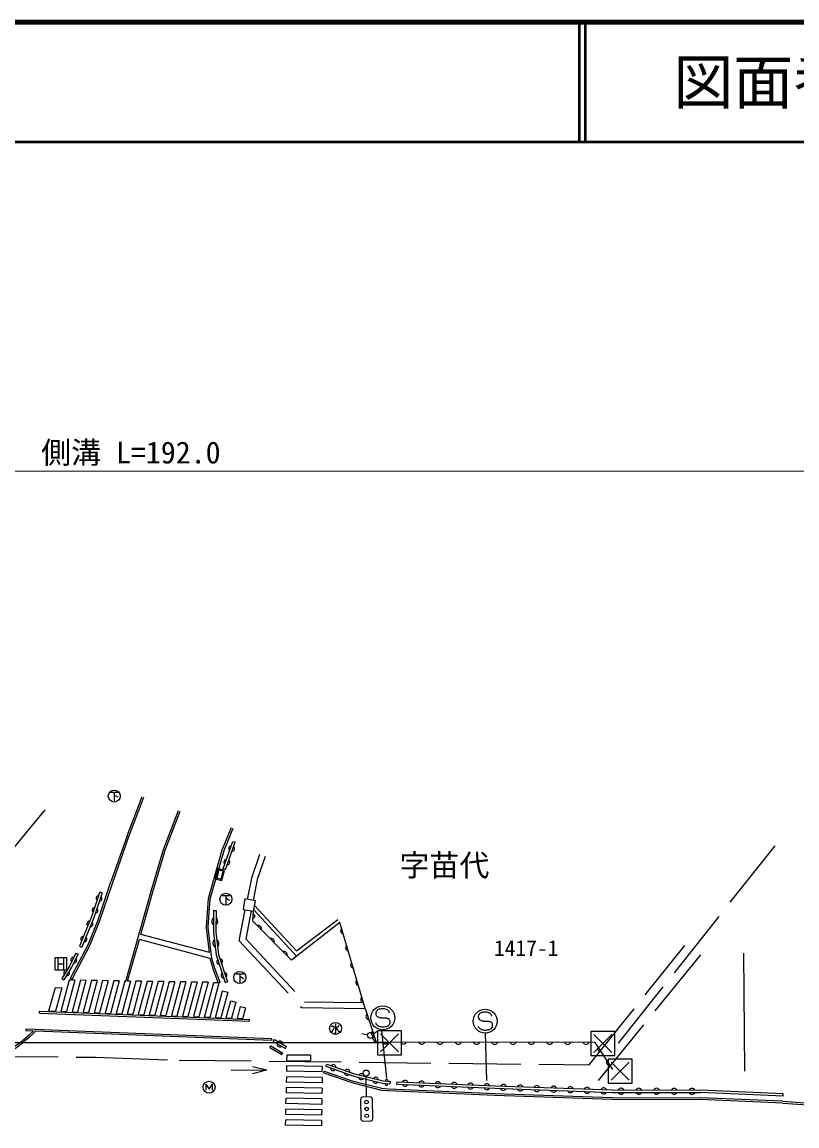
# Model space of a CAD drawing. Units: millimetres, scale not verified. Extents: x 40000 to 680000, y 20000 to 380000.
# Drawn here: x 462256 to 526933, y 287892 to 380000 of the extents above; entities that cross this region are included whole.
import ezdxf
from ezdxf.enums import TextEntityAlignment as Align

# ---------------------------------------------------------------- set-up
doc = ezdxf.new("R2010")
doc.units = ezdxf.units.MM
doc.header["$LTSCALE"] = 1000
doc.linetypes.add('DASHED', pattern=[7.5, 6, -1.5])
for name, color, linetype, lineweight in [('M-BGD', 7, 'Continuous', 25), ('M-BGD-EXST', 7, 'Continuous', 25), ('M-BMK-HTXT', 7, 'Continuous', 13), ('M-STR-HTXT', 7, 'Continuous', 13), ('M-STR-STRC', 7, 'Continuous', 25), ('M-TTL', 2, 'Continuous', 140), ('M-TTL-LINE', 7, 'Continuous', 50)]:
    doc.layers.add(name, color=color, linetype=linetype, lineweight=lineweight)
doc.layers.add('M-TTL-TXT', color=7, linetype='Continuous')
doc.styles.add('ＭＳ ゴシック', font='')
doc.styles.get('ＭＳ ゴシック').set_extended_font_data('MS Gothic')

msp = doc.modelspace()

# ---------------------------------------------------------------- linework, layer by layer
at = {"layer": 'M-BGD'}
for p, q in [((453367, 301178), (464187, 314254)), ((479052, 309362), (479858, 311634)), ((479241, 309295), (480046, 311567)), ((479858, 311634), (480046, 311567)), ((478604, 309360), (478380, 308509)), ((479165, 309212), (478604, 309360)), ((478941, 308361), (479165, 309212)), ((479241, 309295), (479052, 309362)), ((478380, 308509), (478941, 308361)), ((468943, 307348), (468270, 305343)), ((468754, 307412), (468943, 307348)), ((480852, 306833), (480699, 305957)), ((481729, 306680), (480852, 306833)), ((478246, 305875), (478223, 304043)), ((478246, 305875), (478446, 305873)), ((480699, 305957), (481575, 305803)), ((481510, 304968), (481575, 305803)), ((481575, 305803), (481729, 306680)), ((485169, 302047), (481597, 305925)), ((468270, 305343), (467244, 302804)), ((484737, 301710), (481510, 304968)), ((478223, 304043), (478458, 302156)), ((488789, 304872), (484737, 301710)), ((490887, 297696), (488789, 304872)), ((466929, 302222), (466378, 301138)), ((466750, 302313), (466929, 302222)), ((467059, 302879), (467244, 302804)), ((478458, 302156), (479201, 299866)), ((522469, 302321), (522543, 292454)), ((466378, 301138), (465741, 300087)), ((465570, 300191), (465741, 300087)), ((479201, 299866), (479391, 299927)), ((490887, 297696), (491810, 294871)), ((492934, 294837), (447991, 294825)), ((483223, 294938), (483324, 295111)), ((483223, 294938), (484240, 294343)), ((483324, 295111), (484341, 294515)), ((510095, 294846), (491810, 294871)), ((511559, 292590), (510095, 294846)), ((484240, 294343), (484341, 294515)), ((487621, 292865), (487687, 293054)), ((482697, 292543), (479697, 292510)), ((482697, 292543), (481494, 292830)), ((482697, 292543), (481500, 292230)), ((487621, 292865), (489945, 292056)), ((489945, 292056), (492350, 291458)), ((492350, 291458), (492982, 291399)), ((492982, 291399), (493000, 291598)), ((493546, 291382), (493554, 291575)), ((493546, 291382), (501726, 291030)), ((501726, 291030), (511519, 290691)), ((511519, 290891), (518912, 290871)), ((511519, 290691), (518907, 290671)), ((525778, 290375), (518907, 290671)), ((525786, 290574), (518912, 290871)), ((525778, 290375), (525786, 290574))]:
    msp.add_line(p, q, dxfattribs=at)
at = {"layer": 'M-BGD', "linetype": 'DASHED'}
for p, q in [((512041, 294807), (525882, 312230)), ((482071, 310529), (481399, 308579)), ((481399, 308579), (481050, 306799)), ((480382, 303348), (480872, 305926)), ((480382, 303348), (485603, 297762)), ((518873, 302156), (510294, 291621)), ((485603, 297762), (490887, 297696))]:
    msp.add_line(p, q, dxfattribs=at)
for points in [[(482544, 310367), (481883, 308448), (481543, 306713)], [(481365, 305840), (480921, 303504), (485822, 298259), (490741, 298198)], [(436760, 293891), (468393, 293621), (475382, 293386), (509580, 292989), (517575, 302941)]]:
    msp.add_lwpolyline(points, dxfattribs=at)
at = {"layer": 'M-BGD'}
msp.add_lwpolyline([(478870, 308483), (479042, 309138), (478673, 309223), (478502, 308580)], close=True, dxfattribs=at)
for points in [[(468754, 307412), (468082, 305412), (467059, 302879)], [(478446, 305873), (478423, 304054), (478654, 302200), (479391, 299927)], [(481662, 306297), (485157, 302503), (488608, 305111)], [(466750, 302313), (466203, 301235), (465570, 300191)], [(487687, 293054), (490002, 292248), (492384, 291656), (493000, 291598)], [(493554, 291575), (501734, 291230), (511525, 290891)]]:
    msp.add_lwpolyline(points, dxfattribs=at)
for centre, radius, start, end in [((479712, 311046), 209, 86.95855, 233.98427), ((479789, 311019), 209, 266.95761, 53.98539), ((479310, 309910), 209, 86.95855, 233.98427), ((479386, 309883), 209, 266.95761, 53.98539), ((468612, 306903), 178, 80.49747, 242.36451), ((468748, 306856), 179, 260.65649, 62.20731), ((468277, 305903), 178, 80.49726, 242.36634), ((468411, 305853), 179, 260.65649, 62.20731), ((467917, 304742), 248, 91.25472, 224.76521), ((467922, 304745), 248, 271.36758, 44.65227), ((478470, 304956), 386, 126.97568, 231.61756), ((478203, 304966), 381, 306.63771, 51.95652), ((481553, 305385), 140, 261.40224, 89.62912), ((481947, 304326), 291, 343.7466, 105.69394), ((489125, 304192), 282, 134.21548, 258.38384), ((467405, 303475), 248, 91.25299, 224.76694), ((467409, 303475), 248, 271.36811, 44.65194), ((478598, 303132), 410, 136.43673, 237.74217), ((478292, 303096), 398, 315.66507, 58.51391), ((483023, 303239), 291, 343.74636, 105.69478), ((484099, 302153), 291, 343.74609, 105.69444), ((489545, 302756), 282, 134.21548, 258.38384), ((466531, 301747), 210, 79.7288, 226.42753), ((466598, 301708), 212, 260.07001, 46.08782), ((478700, 301602), 209, 124.42122, 271.5431), ((478784, 301614), 207, 303.98439, 91.97923), ((489965, 301321), 282, 134.21548, 258.38384), ((465941, 300680), 213, 76.02407, 221.51556), ((466004, 300646), 215, 256.36064, 41.17838), ((479072, 300457), 209, 124.42122, 271.5431), ((479153, 300478), 207, 303.98463, 91.97972), ((490385, 299886), 282, 134.21548, 258.38384), ((490804, 298451), 282, 134.21548, 258.38384), ((491241, 297030), 279, 135.67507, 260.48871), ((491702, 295617), 279, 135.67504, 260.48775), ((483805, 294767), 204, 344.97595, 134.40079), ((492572, 295010), 290, 208.78602, 331.05762), ((494095, 295008), 290, 208.78586, 331.05888), ((495619, 295006), 290, 208.78749, 331.05725), ((497143, 295004), 290, 208.78586, 331.05888), ((498667, 295002), 290, 208.78586, 331.05888), ((500190, 295000), 290, 208.78586, 331.05888), ((501714, 294997), 290, 208.78586, 331.05888), ((503238, 294995), 290, 208.78602, 331.05762), ((504762, 294993), 290, 208.78586, 331.05888), ((506285, 294991), 290, 208.78602, 331.05762), ((507809, 294989), 290, 208.78586, 331.05888), ((509333, 294987), 290, 208.78749, 331.05725), ((483759, 294687), 204, 164.97712, 314.40006), ((510538, 294332), 242, 145.41066, 280.56172), ((488244, 292792), 214, 358.22353, 143.37575), ((511271, 293204), 242, 145.41066, 280.56172), ((488223, 292724), 215, 178.42762, 323.17072), ((489385, 292320), 215, 178.42762, 323.17072), ((489402, 292389), 214, 358.22373, 143.37555), ((490582, 292037), 214, 3.52354, 148.55291), ((490562, 291972), 217, 184.06245, 328.01445), ((491765, 291673), 217, 184.06245, 328.01445), ((491773, 291741), 214, 3.52425, 148.55224), ((492662, 291391), 112, 155.04359, 14.33592), ((492695, 291666), 110, 333.7459, 195.63493), ((494232, 291450), 247, 200.72607, 334.34231), ((494231, 291449), 247, 20.77018, 154.3961), ((495595, 291392), 247, 200.72607, 334.34231), ((495595, 291392), 247, 20.77018, 154.3961), ((496959, 291333), 247, 200.72435, 334.34404), ((496958, 291334), 247, 20.77018, 154.3961), ((498322, 291274), 247, 200.72607, 334.34231), ((498322, 291277), 247, 20.77004, 154.39748), ((499685, 291216), 247, 200.72607, 334.34231), ((499685, 291219), 247, 20.77004, 154.39748), ((501049, 291157), 247, 200.72435, 334.34404), ((501048, 291161), 247, 20.76973, 154.3978), ((502429, 291100), 256, 22.49676, 153.53396), ((503827, 291051), 256, 22.49533, 153.53516), ((505225, 291003), 256, 22.49676, 153.53396), ((506623, 290954), 256, 22.49506, 153.53567), ((508021, 290906), 256, 22.49704, 153.53346), ((509419, 290857), 256, 22.4952, 153.53431), ((510816, 290809), 256, 22.49676, 153.53396), ((502430, 291112), 256, 202.53406, 333.497), ((503828, 291064), 256, 202.53562, 333.49664), ((505227, 291015), 256, 202.53466, 333.49617), ((506626, 290967), 256, 202.53562, 333.49664), ((508025, 290918), 256, 202.53433, 333.49649), ((509424, 290870), 256, 202.53562, 333.49664), ((510823, 290821), 256, 202.53406, 333.497), ((512258, 290816), 277, 207.1617, 332.53623), ((512258, 290762), 277, 27.16212, 152.5367), ((513735, 290812), 277, 207.1617, 332.53623), ((513735, 290758), 277, 27.16212, 152.5367), ((515213, 290808), 277, 207.1617, 332.53623), ((515213, 290754), 277, 27.16212, 152.5367), ((516691, 290804), 277, 207.1617, 332.53623), ((516691, 290750), 277, 27.16212, 152.5367), ((518168, 290746), 277, 27.16212, 152.5367), ((518169, 290801), 277, 207.1617, 332.53623)]:
    msp.add_arc(centre, radius, start, end, dxfattribs=at)
at = {"layer": 'M-BGD-EXST'}
for p, q in [((469641, 315733), (470265, 315733)), ((469953, 315733), (469953, 315006)), ((470265, 315318), (469953, 315498)), ((478955, 307124), (479578, 307124)), ((479266, 307124), (479266, 306397)), ((479578, 306708), (479266, 306888)), ((465002, 301924), (465002, 300924)), ((466002, 301924), (465002, 301924)), ((465252, 301874), (465252, 300974)), ((465252, 301424), (465752, 301424)), ((465752, 300974), (465752, 301874)), ((466002, 300924), (466002, 301924)), ((465002, 300924), (466002, 300924)), ((480121, 300593), (480745, 300593)), ((480433, 300593), (480433, 299866)), ((480745, 300177), (480433, 300358)), ((488060, 296212), (488319, 296212)), ((488423, 296420), (488423, 295640)), ((491561, 295582), (491984, 295849)), ((492259, 295856), (492675, 291884)), ((490619, 295614), (491106, 295504)), ((491483, 295237), (491750, 294815)), ((492184, 294087), (493684, 295587)), ((492184, 295587), (493684, 294087)), ((500920, 295629), (501033, 291695)), ((509975, 294022), (511475, 295522)), ((509975, 295522), (511475, 294022)), ((511429, 291719), (512929, 293219)), ((511429, 293219), (512929, 291719)), ((491004, 290306), (490980, 292056)), ((477587, 291372), (477587, 290869)), ((477587, 291372), (477870, 290956)), ((477870, 290956), (478152, 291372)), ((478152, 290869), (478152, 291372)), ((491304, 290310), (490704, 290302)), ((490506, 290099), (490528, 288499)), ((491528, 288513), (491506, 290113)), ((490731, 288302), (491331, 288310))]:
    msp.add_line(p, q, dxfattribs=at)
for points in [[(492095, 296942), (492120, 296937), (492146, 296932), (492171, 296928), (492196, 296924), (492222, 296920), (492247, 296916), (492273, 296913), (492298, 296910), (492324, 296908), (492349, 296906), (492370, 296905), (492392, 296905), (492413, 296905), (492434, 296905), (492455, 296905), (492476, 296906), (492497, 296906), (492518, 296906), (492540, 296906), (492561, 296906), (492572, 296906), (492584, 296905), (492596, 296905), (492608, 296904), (492619, 296903), (492631, 296902), (492643, 296901), (492654, 296899), (492666, 296898), (492677, 296896), (492684, 296895), (492691, 296893), (492698, 296892), (492705, 296891), (492712, 296889), (492719, 296887), (492726, 296886), (492733, 296884), (492739, 296882), (492746, 296880), (492752, 296878), (492758, 296876), (492764, 296874), (492770, 296872), (492776, 296869), (492782, 296867), (492788, 296864), (492793, 296862), (492799, 296859), (492805, 296857), (492811, 296854), (492817, 296851), (492822, 296848), (492828, 296845), (492834, 296842), (492839, 296838), (492845, 296835), (492850, 296831), (492855, 296827), (492860, 296823), (492864, 296821), (492867, 296818), (492870, 296814), (492874, 296811), (492877, 296808), (492880, 296805), (492883, 296802), (492886, 296798), (492890, 296795), (492893, 296792)], [(500649, 296668), (500675, 296663), (500700, 296658), (500725, 296653), (500751, 296649), (500776, 296645), (500802, 296641), (500827, 296638), (500853, 296635), (500878, 296633), (500904, 296632), (500925, 296631), (500946, 296631), (500967, 296630), (500988, 296631), (501009, 296631), (501030, 296631), (501052, 296632), (501073, 296632), (501094, 296632), (501115, 296632), (501127, 296631), (501138, 296631), (501150, 296630), (501162, 296629), (501174, 296629), (501185, 296627), (501197, 296626), (501208, 296625), (501220, 296623), (501232, 296621), (501239, 296620), (501246, 296619), (501252, 296618), (501259, 296616), (501266, 296615), (501273, 296613), (501280, 296611), (501287, 296609), (501294, 296607), (501300, 296605), (501306, 296603), (501312, 296601), (501318, 296599), (501324, 296597), (501330, 296595), (501336, 296592), (501342, 296590), (501348, 296587), (501354, 296585), (501359, 296582), (501365, 296579), (501371, 296576), (501377, 296573), (501382, 296570), (501388, 296567), (501394, 296564), (501399, 296560), (501404, 296557), (501409, 296553), (501415, 296549), (501418, 296546), (501421, 296543), (501425, 296540), (501428, 296537), (501431, 296534), (501434, 296531), (501438, 296527), (501441, 296524), (501444, 296521), (501447, 296517)], [(491844, 296365), (491839, 296373), (491834, 296380), (491830, 296388), (491825, 296396), (491820, 296404), (491816, 296412), (491812, 296420), (491809, 296428), (491806, 296436), (491803, 296445), (491802, 296447), (491802, 296450), (491801, 296453), (491800, 296455), (491800, 296458), (491799, 296460), (491799, 296463), (491798, 296466), (491798, 296468), (491797, 296471)], [(500399, 296091), (500394, 296098), (500389, 296106), (500384, 296114), (500379, 296121), (500375, 296129), (500370, 296137), (500367, 296145), (500363, 296154), (500360, 296162), (500357, 296170), (500357, 296173), (500356, 296176), (500355, 296178), (500355, 296181), (500354, 296183), (500354, 296186), (500353, 296188), (500353, 296191), (500352, 296194), (500352, 296196)]]:
    msp.add_lwpolyline(points, dxfattribs=at)
for points in [[(491934, 293837), (493934, 293837), (493934, 295837), (491934, 295837)], [(509725, 293772), (511725, 293772), (511725, 295772), (509725, 295772)], [(511179, 291469), (513179, 291469), (513179, 293469), (511179, 293469)]]:
    msp.add_lwpolyline(points, close=True, dxfattribs=at)
for centre, radius in [((469953, 315417), 500), ((479266, 306808), 500), ((480433, 300277), 500), ((492361, 296906), 1000), ((500915, 296632), 1000), ((488423, 296030), 500), ((491350, 295449), 250), ((490977, 292306), 250), ((477863, 291124), 500), ((491009, 289881), 150), ((491017, 289306), 150), ((491025, 288731), 150)]:
    msp.add_circle(centre, radius, dxfattribs=at)
for centre, radius, start, end in [((492235, 297177), 491, 135.15085, 149.93667), ((492137, 297283), 347, 114.63796, 136.08554), ((492238, 297060), 591, 100.05395, 114.52623), ((492328, 296568), 1092, 90.54544, 100.1869), ((492347, 296403), 1257, 82.47698, 91.3279), ((492420, 296946), 709, 69.27414, 82.6429), ((492523, 297217), 419, 50.33996, 69.2792), ((492529, 297236), 401, 40.39427, 49.36849), ((492070, 297285), 298, 172.36814, 193.72008), ((492062, 297278), 290, 150.0708, 170.82171), ((492070, 297285), 298, 193.7824, 222.17001), ((492179, 297385), 445, 222.25697, 242.81644), ((492271, 297568), 650, 242.95506, 254.28289), ((492449, 297145), 521, 31.07407, 42.21432), ((492635, 296560), 346, 0.82024, 42.03911), ((492734, 297317), 188, 15.48494, 31.07407), ((492816, 297345), 101, 353.24514, 12.74605), ((500625, 297011), 298, 172.36814, 193.72008), ((500616, 297003), 290, 150.0708, 170.82171), ((500624, 297011), 298, 193.7824, 222.17001), ((500789, 296902), 491, 135.15085, 149.93667), ((500733, 297111), 445, 222.25697, 242.81644), ((500691, 297008), 347, 114.63796, 136.08554), ((500825, 297293), 650, 242.95506, 254.28289), ((500792, 296786), 591, 100.05395, 114.52623), ((500882, 296293), 1092, 90.54544, 100.1869), ((500901, 296129), 1257, 82.47698, 91.3279), ((500975, 296671), 709, 69.27414, 82.6429), ((501077, 296943), 419, 50.33996, 69.2792), ((501084, 296961), 401, 40.39427, 49.36849), ((501003, 296870), 521, 31.07407, 42.21432), ((501289, 297042), 188, 15.48494, 31.07407), ((501371, 297070), 101, 353.24514, 12.74605), ((487862, 296160), 460, 295.40804, 6.48313), ((488405, 295765), 127, 227.08451, 278.5638), ((489073, 296342), 662, 191.30965, 244.44016), ((488453, 296442), 334, 270.04331, 327.82556), ((492198, 296641), 449, 217.94831, 228.20445), ((492206, 296662), 470, 229.12381, 248.26742), ((492302, 296902), 728, 248.31346, 261.14941), ((492377, 297394), 1226, 261.2217, 270.98278), ((492394, 297440), 1272, 270.15164, 279.41634), ((492485, 296891), 715, 279.49367, 291.46503), ((492589, 296624), 428, 291.45807, 309.06252), ((492641, 296556), 344, 309.52638, 337.1503), ((492633, 296552), 349, 338.2637, 2.05452), ((500753, 296367), 449, 217.94831, 228.20445), ((500761, 296387), 470, 229.12381, 248.26742), ((500856, 296628), 728, 248.31346, 261.14941), ((500931, 297119), 1226, 261.2217, 270.98278), ((500949, 297166), 1272, 270.15164, 279.41634), ((501039, 296616), 715, 279.49367, 291.46503), ((501144, 296350), 428, 291.45807, 309.06252), ((501195, 296282), 344, 309.52638, 337.1503), ((501190, 296285), 346, 0.82024, 42.03911), ((501187, 296278), 349, 338.2637, 2.05452), ((490706, 290102), 200, 90.77356, 180.77356), ((491306, 290110), 200, 0.77356, 90.77356), ((490728, 288502), 200, 180.77356, 270.77356), ((491328, 288510), 200, 270.77356, 0.77356)]:
    msp.add_arc(centre, radius, start, end, dxfattribs=at)
at = {"layer": 'M-STR-HTXT'}
msp.add_line((376956, 342533), (567769, 342532), dxfattribs=at)
at = {"layer": 'M-STR-STRC'}
for p, q in [((471030, 312100), (472268, 315369)), ((471173, 312052), (472408, 315316)), ((471030, 312100), (469678, 308256)), ((469820, 308209), (471173, 312052)), ((471059, 299980), (472057, 303442)), ((477951, 301868), (472057, 303442)), ((477894, 302349), (472182, 303875)), ((464502, 297487), (465055, 299434)), ((465563, 299426), (465043, 297466)), ((465055, 299434), (465563, 299426)), ((466196, 300057), (465504, 297447)), ((466660, 300050), (465965, 297429)), ((466660, 300050), (466196, 300057)), ((466299, 300209), (466432, 300139)), ((467123, 300042), (466425, 297411)), ((467587, 300035), (466886, 297392)), ((467587, 300035), (467123, 300042)), ((468050, 300028), (467347, 297374)), ((468514, 300020), (467807, 297356)), ((468514, 300020), (468050, 300028)), ((468978, 300013), (468268, 297338)), ((469441, 300006), (468729, 297319)), ((469441, 300006), (468978, 300013)), ((469905, 299998), (469189, 297301)), ((470369, 299991), (469650, 297283)), ((470369, 299991), (469905, 299998)), ((470832, 299984), (470111, 297264)), ((471296, 299976), (470572, 297246)), ((470832, 299984), (470904, 299982)), ((471759, 299969), (471032, 297228)), ((471296, 299976), (471059, 299980)), ((472223, 299962), (471493, 297210)), ((472223, 299962), (471759, 299969)), ((472687, 299954), (471954, 297191)), ((473150, 299947), (472414, 297173)), ((473150, 299947), (472687, 299954)), ((473614, 299940), (472875, 297155)), ((474077, 299932), (473336, 297137)), ((474077, 299932), (473614, 299940)), ((474541, 299925), (473797, 297118)), ((475005, 299918), (474257, 297100)), ((475005, 299918), (474541, 299925)), ((475468, 299910), (474718, 297082)), ((475932, 299903), (475179, 297063)), ((475932, 299903), (475468, 299910)), ((476396, 299896), (475639, 297045)), ((476859, 299888), (476100, 297027)), ((476859, 299888), (476396, 299896)), ((477323, 299881), (476561, 297009)), ((477786, 299874), (477022, 296990)), ((477786, 299874), (477323, 299881)), ((477482, 296972), (478250, 299866)), ((477943, 296954), (478714, 299859)), ((478250, 299866), (478633, 299860)), ((478795, 299858), (478714, 299859)), ((478397, 296936), (478989, 299165)), ((479424, 299050), (478858, 296917)), ((478989, 299165), (479424, 299050)), ((479290, 296900), (479668, 298324)), ((479668, 298324), (480103, 298208)), ((480103, 298208), (479751, 296882)), ((480226, 296863), (480488, 297849)), ((480488, 297849), (480922, 297734)), ((480687, 296845), (480922, 297734)), ((463709, 297313), (463715, 297463)), ((463709, 297313), (481230, 296623)), ((463715, 297463), (481236, 296773)), ((464502, 297487), (465043, 297466)), ((465504, 297447), (465965, 297429)), ((466425, 297411), (466886, 297392)), ((467347, 297374), (467807, 297356)), ((468268, 297338), (468729, 297319)), ((469189, 297301), (469650, 297283)), ((470111, 297264), (470572, 297246)), ((471032, 297228), (471493, 297210)), ((471954, 297191), (472414, 297173)), ((472875, 297155), (473336, 297137)), ((473797, 297118), (474257, 297100)), ((474718, 297082), (475179, 297063)), ((475639, 297045), (476100, 297027)), ((476561, 297009), (477022, 296990)), ((477482, 296972), (477943, 296954)), ((478397, 296936), (478858, 296917)), ((479290, 296900), (479751, 296882)), ((480226, 296863), (480687, 296845)), ((481230, 296623), (481236, 296773)), ((462574, 296003), (462568, 295853)), ((462568, 295853), (463207, 295828)), ((462574, 296003), (483079, 295199)), ((463419, 295820), (483073, 295049)), ((483079, 295199), (483073, 295049)), ((482932, 294441), (483008, 294571)), ((482932, 294441), (483950, 293846)), ((483008, 294571), (484026, 293976)), ((483950, 293846), (484026, 293976)), ((484346, 293785), (484339, 293335)), ((484339, 293335), (486336, 293349)), ((486333, 293799), (484346, 293785)), ((486333, 293799), (486336, 293349)), ((484319, 292000), (484312, 291550)), ((487308, 291942), (484319, 292000)), ((484332, 292900), (484326, 292450)), ((487314, 292392), (484326, 292450)), ((487321, 292842), (484332, 292900)), ((487314, 292392), (487321, 292842)), ((487432, 292322), (487481, 292464)), ((487432, 292322), (489780, 291504)), ((487481, 292464), (489823, 291648)), ((484305, 291100), (484298, 290650)), ((487295, 291042), (484305, 291100)), ((487301, 291492), (484312, 291550)), ((487308, 291942), (487301, 291492)), ((489780, 291504), (492253, 290889)), ((489823, 291648), (492279, 291038)), ((484284, 289751), (484291, 290200)), ((487282, 290142), (484291, 290200)), ((487288, 290592), (484298, 290650)), ((487282, 290142), (487275, 289692)), ((487295, 291042), (487288, 290592)), ((492253, 290889), (492792, 290839)), ((492279, 291038), (492802, 290989)), ((492792, 290839), (501704, 290456)), ((492802, 290989), (501710, 290605)), ((501704, 290456), (511508, 290116)), ((501710, 290605), (511511, 290266)), ((511511, 290266), (518906, 290246)), ((525759, 289950), (518889, 290247)), ((484270, 288851), (484277, 289301)), ((487269, 289242), (484277, 289301)), ((487275, 289692), (484284, 289751)), ((487269, 289242), (487262, 288792)), ((511508, 290116), (518906, 290096)), ((525753, 289800), (518882, 290097)), ((525748, 289800), (539911, 288777)), ((525759, 289950), (539922, 288927)), ((484256, 287951), (484263, 288401)), ((487256, 288342), (484263, 288401)), ((487262, 288792), (484270, 288851)), ((487256, 288342), (487249, 287892)), ((487249, 287892), (484256, 287951))]:
    msp.add_line(p, q, dxfattribs=at)
for points in [[(470904, 299982), (472036, 303910), (473034, 307478), (474070, 310950), (475308, 314219)], [(472181, 303875), (473178, 307437), (474212, 310901), (475448, 314166)], [(477894, 302349), (477642, 304459), (477821, 306879), (478970, 310933), (479732, 312786)], [(478795, 299858), (478369, 300965), (478103, 301862), (477793, 304463), (477970, 306853), (479112, 310884), (479871, 312729)], [(466299, 300209), (467764, 303000), (468585, 305000), (469678, 308256)], [(466432, 300139), (467901, 302937), (468726, 304947), (469820, 308209)], [(478633, 299860), (478227, 300917), (477944, 301870)], [(454850, 291899), (455308, 291959), (455798, 292042), (456286, 292141), (456770, 292256), (457249, 292388), (457724, 292536), (458194, 292701), (458657, 292881), (459114, 293077), (459565, 293288), (460007, 293515), (460442, 293756), (460869, 294012), (461286, 294283), (461694, 294568), (462092, 294866), (462479, 295178), (462856, 295503), (463207, 295828)], [(454850, 291747), (455330, 291811), (455826, 291894), (456318, 291994), (456807, 292111), (457292, 292244), (457771, 292394), (458246, 292560), (458714, 292742), (459176, 292940), (459631, 293153), (460078, 293382), (460517, 293626), (460948, 293885), (461370, 294159), (461782, 294446), (462184, 294748), (462575, 295063), (462956, 295391), (463419, 295820)]]:
    msp.add_lwpolyline(points, dxfattribs=at)
at = {"layer": 'M-TTL'}
msp.add_line((680000, 380000), (40000, 380000), dxfattribs=at)
at = {"layer": 'M-TTL-LINE'}
for p, q in [((508747, 380000), (508747, 370000)), ((509247, 380000), (509247, 370000)), ((40000, 370000), (680000, 370000))]:
    msp.add_line(p, q, dxfattribs=at)

# ---------------------------------------------------------------- texts
at = {"layer": 'M-BMK-HTXT', "style": 'ＭＳ ゴシック'}
for s, height, p in [('字苗代', 1833, (497512, 309640)), ('1417-1', 1320, (504335, 302721))]:
    msp.add_text(s, height=height, dxfattribs=at).set_placement(p, align=Align.MIDDLE_CENTER)
at = {"layer": 'M-STR-HTXT', "style": 'ＭＳ ゴシック'}
msp.add_text('側溝 L=192.0', height=1833, dxfattribs=at).set_placement((471338, 344085), align=Align.MIDDLE_CENTER)
at = {"layer": 'M-TTL-TXT', "style": 'ＭＳ ゴシック'}
msp.add_text('図面番号', height=3666, dxfattribs=at).set_placement((526622, 375000), align=Align.MIDDLE_CENTER)

doc.saveas('drawing.dxf')
